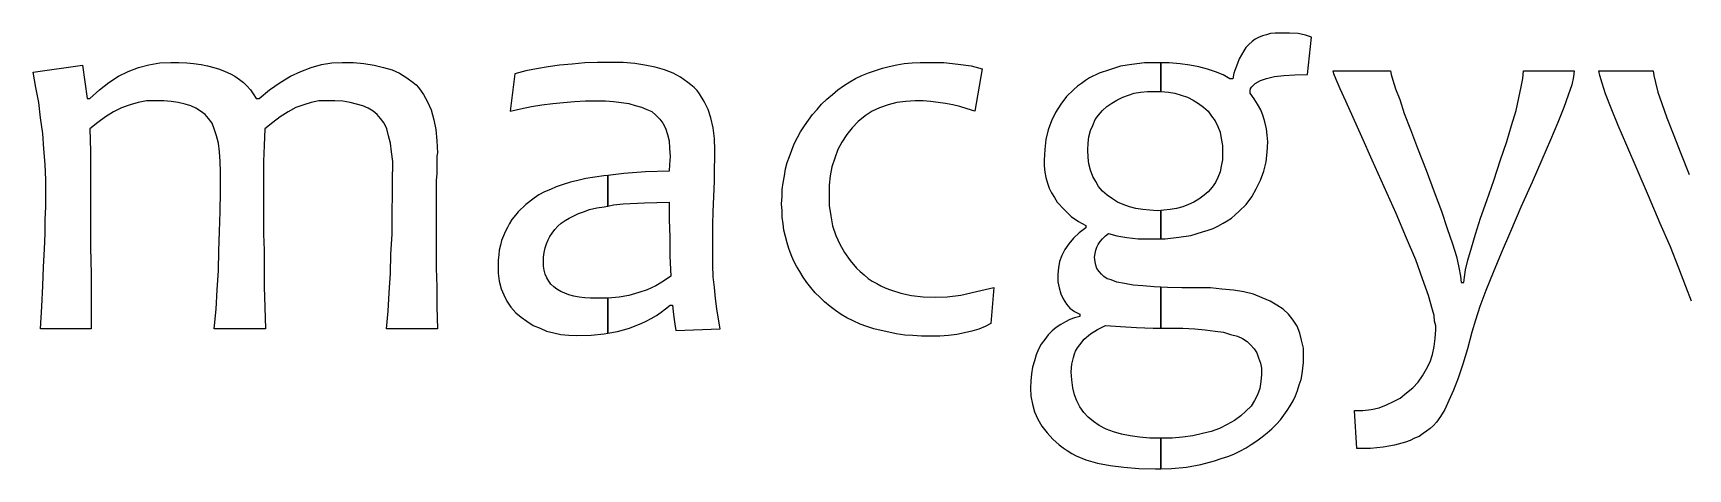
# Model space of a CAD drawing. Extents: x 0 to 100, y 0 to 29.2.
# Drawn here: x 41.91 to 59.94, y 0 to 4.76 of the extents above; entities that cross this region are included whole.
import ezdxf

# ---------------------------------------------------------------- set-up
doc = ezdxf.new("R2010")
doc.units = 0
doc.layers.get('0').update_dxf_attribs({"linetype": 'CONTINUOUS'})

msp = doc.modelspace()

# ---------------------------------------------------------------- linework, layer by layer
at = {"color": 7}
for points in [[(54.197208, 4.431437), (54.168786, 4.431437), (54.018926, 4.431437), (53.880949, 4.412833), (53.756409, 4.393713), (53.637553, 4.356506), (53.524899, 4.318782), (53.418444, 4.268656), (53.375036, 4.23765), (53.331113, 4.206644), (53.287187, 4.175122), (53.243779, 4.137915), (53.168846, 4.062467), (53.10632, 3.981335), (53.049993, 3.887801), (53.006067, 3.799951), (52.968861, 3.700215), (52.943538, 3.593762), (52.931137, 3.487308), (52.924935, 3.368969), (52.924935, 3.306441), (52.931137, 3.237711), (52.943538, 3.181384), (52.962659, 3.118856), (52.981262, 3.062528), (53.006067, 3.012402), (53.037589, 2.962276), (53.068596, 2.912667), (53.143526, 2.831018), (53.218456, 2.756087), (53.300106, 2.69976), (53.381238, 2.656352), (53.381238, 2.631029), (53.306308, 2.574702), (53.243779, 2.518375), (53.193654, 2.455846), (53.149728, 2.393319), (53.118721, 2.33079), (53.093916, 2.26206), (53.080997, 2.193331), (53.074798, 2.124601), (53.074798, 2.043469), (53.087714, 1.974738), (53.10632, 1.912212), (53.131125, 1.855884), (53.168846, 1.799557), (53.206055, 1.756147), (53.25618, 1.718425), (53.312507, 1.687419), (53.312507, 1.662096), (53.25618, 1.649695), (53.206055, 1.631092), (53.156445, 1.605769), (53.10632, 1.574765), (53.056192, 1.543758), (53.012269, 1.506034), (52.968861, 1.462108), (52.931137, 1.412498), (52.893928, 1.362373), (52.862406, 1.306046), (52.837601, 1.243517), (52.818998, 1.180988), (52.799877, 1.11226), (52.787476, 1.03733), (52.781274, 0.962397), (52.775072, 0.880749), (52.781274, 0.793416), (52.799877, 0.706082), (52.818998, 0.62495), (52.856204, 0.543302), (52.90013, 0.468372), (52.956457, 0.39344), (53.018986, 0.324712), (53.087714, 0.262183), (53.131125, 0.231176), (53.175048, 0.199654), (53.225176, 0.168647), (53.275301, 0.143326), (53.381238, 0.099919), (53.506296, 0.062195), (53.643755, 0.03739), (53.793615, 0.018269), (53.956397, 0.005868), (54.13778, 0.000182), (54.197208, 0.002251), (54.197208, 0.335562), (54.193591, 0.335562), (54.075253, 0.335562), (53.962596, 0.347966), (53.862346, 0.360367), (53.76881, 0.378972), (53.681477, 0.404293), (53.599829, 0.435299), (53.524899, 0.472505), (53.46237, 0.516431), (53.406559, 0.566557), (53.356433, 0.616682), (53.312507, 0.679211), (53.281503, 0.74174), (53.25618, 0.810468), (53.237577, 0.885401), (53.225176, 0.972734), (53.218974, 1.060584), (53.225176, 1.141716), (53.243779, 1.216646), (53.25618, 1.25437), (53.268584, 1.285377), (53.287702, 1.323098), (53.312507, 1.354105), (53.362635, 1.416634), (53.431363, 1.472961), (53.506296, 1.523086), (53.593627, 1.566496), (53.756409, 1.554093), (53.931074, 1.541692), (54.112459, 1.53549), (54.197208, 1.53549), (54.197208, 1.984041), (54.124863, 1.987142), (54.000321, 1.999545), (53.893868, 2.005744), (53.799817, 2.024347), (53.718685, 2.036751), (53.656156, 2.062072), (53.612748, 2.074475), (53.575024, 2.09928), (53.550219, 2.124601), (53.524899, 2.155607), (53.500094, 2.186614), (53.48769, 2.224335), (53.481491, 2.261544), (53.475289, 2.311669), (53.481491, 2.349393), (53.48769, 2.386602), (53.500094, 2.418124), (53.512495, 2.449128), (53.5373, 2.480134), (53.562623, 2.511657), (53.593627, 2.542663), (53.625149, 2.567984), (53.718685, 2.542663), (53.825137, 2.524061), (53.950195, 2.511657), (54.087654, 2.511657), (54.197208, 2.511657), (54.197208, 2.821199), (54.156385, 2.818099), (54.075253, 2.823783), (53.999805, 2.829984), (53.924875, 2.842387), (53.856144, 2.861507), (53.787416, 2.886312), (53.724887, 2.911116), (53.66856, 2.94884), (53.612748, 2.986047), (53.562623, 3.029972), (53.518697, 3.080098), (53.48769, 3.136425), (53.456168, 3.192236), (53.431363, 3.261482), (53.41276, 3.330212), (53.406559, 3.398942), (53.400357, 3.480074), (53.406559, 3.555004), (53.41276, 3.623734), (53.431363, 3.692464), (53.456168, 3.748791), (53.481491, 3.81132), (53.518697, 3.861446), (53.562623, 3.911572), (53.606547, 3.95498), (53.662358, 3.992704), (53.718685, 4.02371), (53.781214, 4.055232), (53.843743, 4.080037), (53.906269, 4.098641), (53.975, 4.11156), (54.04993, 4.117244), (54.124863, 4.117244), (54.197208, 4.117244), (54.197208, 4.431437), (54.197208, 4.431437), (54.197208, 4.117244), (54.200309, 4.117244), (54.28144, 4.11156), (54.350171, 4.098641), (54.418899, 4.080037), (54.48763, 4.055232), (54.550159, 4.02371), (54.606486, 3.986503), (54.662813, 3.948779), (54.712423, 3.904854), (54.750147, 3.848527), (54.787353, 3.798917), (54.818875, 3.736389), (54.84368, 3.67386), (54.856084, 3.604614), (54.869003, 3.529683), (54.869003, 3.448551), (54.869003, 3.37362), (54.856084, 3.304891), (54.84368, 3.242362), (54.818875, 3.179834), (54.793555, 3.124023), (54.756346, 3.073897), (54.712423, 3.023771), (54.669015, 2.986047), (54.612688, 2.942639), (54.556361, 2.911116), (54.500034, 2.886312), (54.437505, 2.861507), (54.368774, 2.842387), (54.300046, 2.829984), (54.231315, 2.823783), (54.197208, 2.821199), (54.197208, 2.511657), (54.243716, 2.511657), (54.394095, 2.53026), (54.525355, 2.548865), (54.65041, 2.586587), (54.712423, 2.605192), (54.76875, 2.624311), (54.818875, 2.649116), (54.875202, 2.680638), (54.919129, 2.705443), (54.968738, 2.73645), (55.006462, 2.774174), (55.050386, 2.811381), (55.125318, 2.886828), (55.187845, 2.96796), (55.237454, 3.055293), (55.28138, 3.149345), (55.319105, 3.24908), (55.343909, 3.349332), (55.35631, 3.455269), (55.362512, 3.567924), (55.35631, 3.642854), (55.350111, 3.711584), (55.331506, 3.786515), (55.312387, 3.849043), (55.287582, 3.917773), (55.249858, 3.980302), (55.212649, 4.036629), (55.168726, 4.099157), (55.168726, 4.123962), (55.174928, 4.149284), (55.187329, 4.167887), (55.20645, 4.186491), (55.225053, 4.205611), (55.28138, 4.236617), (55.350111, 4.261938), (55.437442, 4.280542), (55.537695, 4.292944), (55.656036, 4.299145), (55.79401, 4.30483), (55.837418, 4.711006), (55.774889, 4.73116), (55.693757, 4.75028), (55.599706, 4.755965), (55.493769, 4.755965), (55.443644, 4.755965), (55.393519, 4.75028), (55.350111, 4.737361), (55.306185, 4.724959), (55.262259, 4.706356), (55.225053, 4.687752), (55.193531, 4.66243), (55.156322, 4.631425), (55.1248, 4.599902), (55.099995, 4.562695), (55.07519, 4.51877), (55.04987, 4.474845), (55.031267, 4.425236), (55.012664, 4.37511), (54.993543, 4.318782), (54.981139, 4.256254), (54.950135, 4.256254), (54.874687, 4.300179), (54.793555, 4.331185), (54.706221, 4.362707), (54.612688, 4.387512), (54.512435, 4.406632), (54.405982, 4.419034), (54.287642, 4.431437), (54.197208, 4.431437)], [(48.055982, 4.435571), (47.918523, 4.429887), (47.781062, 4.416967), (47.643603, 4.404565), (47.518548, 4.385962), (47.39349, 4.367358), (47.275149, 4.342037), (47.156296, 4.311031), (47.106168, 3.904854), (47.218822, 3.929659), (47.337678, 3.95498), (47.449817, 3.973584), (47.568673, 3.985986), (47.687529, 3.998388), (47.806385, 4.010791), (47.925241, 4.016992), (48.043579, 4.016992), (48.143832, 4.016992), (48.231166, 4.010791), (48.318497, 3.998388), (48.400147, 3.985986), (48.468875, 3.967382), (48.537606, 3.948779), (48.593933, 3.923457), (48.649744, 3.898653), (48.693668, 3.860929), (48.737594, 3.817521), (48.768601, 3.773596), (48.800123, 3.717268), (48.818726, 3.648539), (48.837329, 3.579809), (48.843531, 3.498677), (48.849732, 3.410827), (48.843531, 3.323494), (48.837329, 3.248563), (48.581014, 3.242362), (48.34382, 3.223759), (48.170703, 3.203605), (48.170703, 2.868741), (48.231166, 2.88011), (48.337618, 2.892513), (48.568613, 2.904915), (48.837845, 2.911116), (48.837845, 2.72353), (48.844047, 2.529744), (48.844047, 2.323554), (48.85645, 2.104963), (48.775318, 2.049155), (48.693668, 1.999545), (48.600135, 1.955619), (48.5066, 1.924613), (48.400147, 1.89309), (48.293692, 1.874487), (48.175355, 1.862084), (48.170703, 1.862084), (48.170703, 1.480195), (48.275089, 1.498282), (48.406346, 1.536006), (48.468875, 1.560811), (48.531404, 1.586134), (48.587731, 1.610936), (48.643543, 1.642461), (48.69987, 1.673465), (48.749995, 1.711189), (48.800123, 1.748397), (48.850248, 1.786119), (48.875053, 1.786119), (48.881255, 1.717391), (48.887454, 1.654862), (48.899858, 1.579932), (48.912777, 1.511201), (49.393885, 1.529804), (49.374764, 1.635225), (49.356161, 1.747879), (49.343757, 1.860533), (49.331356, 1.979389), (49.318952, 2.097729), (49.312753, 2.222785), (49.312753, 2.354045), (49.312753, 2.485302), (49.312753, 2.560234), (49.312753, 2.666687), (49.318952, 2.804146), (49.325154, 2.973128), (49.331356, 3.141593), (49.331356, 3.279052), (49.337558, 3.391707), (49.337558, 3.47904), (49.331356, 3.604097), (49.318952, 3.722953), (49.293632, 3.829406), (49.262625, 3.922941), (49.218702, 4.010791), (49.168574, 4.091923), (49.143769, 4.129646), (49.112247, 4.160652), (49.075041, 4.191658), (49.043519, 4.21698), (48.962387, 4.273307), (48.881255, 4.316715), (48.787719, 4.354439), (48.687466, 4.385445), (48.574812, 4.404565), (48.462676, 4.423169), (48.337618, 4.435571), (48.206361, 4.435571), (48.055982, 4.435571)], [(52.375025, 1.979728), (52.343775, 1.585946), (52.281275, 1.554746), (52.212526, 1.523547), (52.137527, 1.504841), (52.056276, 1.486029), (51.975025, 1.467243), (51.881275, 1.454755), (51.787526, 1.448749), (51.687526, 1.448749), (51.587527, 1.448749), (51.493775, 1.454755), (51.406277, 1.460761), (51.312524, 1.473249), (51.231276, 1.491955), (51.150025, 1.510767), (51.068774, 1.529473), (50.993776, 1.554476), (50.918777, 1.57948), (50.843775, 1.616979), (50.775026, 1.648181), (50.712526, 1.685681), (50.650026, 1.72948), (50.593776, 1.773181), (50.531276, 1.823179), (50.481275, 1.87318), (50.431274, 1.923181), (50.381276, 1.979381), (50.337524, 2.035679), (50.300025, 2.09198), (50.262525, 2.15448), (50.225026, 2.210781), (50.193776, 2.273281), (50.168773, 2.33578), (50.14377, 2.40458), (50.125011, 2.46708), (50.106252, 2.535879), (50.087493, 2.604581), (50.081196, 2.673381), (50.068708, 2.74838), (50.068708, 2.817181), (50.062516, 2.892181), (50.068708, 2.97348), (50.068708, 3.048451), (50.081196, 3.123452), (50.093684, 3.198452), (50.106173, 3.273452), (50.124932, 3.342152), (50.149935, 3.410952), (50.174938, 3.479652), (50.199941, 3.548452), (50.23744, 3.617252), (50.26869, 3.679752), (50.312442, 3.742252), (50.356191, 3.804752), (50.399942, 3.867252), (50.44994, 3.923552), (50.499941, 3.979852), (50.556192, 4.036152), (50.618692, 4.086152), (50.674942, 4.136152), (50.737442, 4.179852), (50.806191, 4.223652), (50.868691, 4.261152), (50.93744, 4.292352), (51.012442, 4.323552), (51.087441, 4.348553), (51.162442, 4.373553), (51.237441, 4.392354), (51.318692, 4.411055), (51.39994, 4.423554), (51.48744, 4.429555), (51.574941, 4.435556), (51.662441, 4.435556), (51.831192, 4.435556), (51.987442, 4.416757), (52.131193, 4.398056), (52.249943, 4.366856), (52.168692, 3.904316), (52.087441, 3.929316), (52.006193, 3.954317), (51.931192, 3.973115), (51.849943, 3.985614), (51.768693, 3.998113), (51.687442, 4.010612), (51.606193, 4.016613), (51.518693, 4.016613), (51.418691, 4.010612), (51.318692, 3.998113), (51.224942, 3.973113), (51.131192, 3.941913), (51.049941, 3.904413), (50.97494, 3.854413), (50.899941, 3.791913), (50.831192, 3.723113), (50.774941, 3.648113), (50.718691, 3.566813), (50.674942, 3.485512), (50.643692, 3.391712), (50.612442, 3.297913), (50.593683, 3.197902), (50.581168, 3.097902), (50.581168, 2.991642), (50.581168, 2.872882), (50.599927, 2.760372), (50.618686, 2.654122), (50.656186, 2.547862), (50.699935, 2.454062), (50.749936, 2.360363), (50.812435, 2.272862), (50.881185, 2.191561), (50.918687, 2.154062), (50.962436, 2.116563), (51.006185, 2.07906), (51.049936, 2.047763), (51.099937, 2.02276), (51.143686, 1.997757), (51.199936, 1.972754), (51.249937, 1.954048), (51.362435, 1.916545), (51.481186, 1.891542), (51.606185, 1.879054), (51.743687, 1.873048), (51.868686, 1.879054), (52.018687, 1.897839), (52.187435, 1.935341)], [(58.70003, 4.342388), (58.693733, 4.279888), (58.674974, 4.192388), (58.637474, 4.079878), (58.587473, 3.942368), (58.524973, 3.779858), (58.443725, 3.592338), (58.349973, 3.373578), (58.243727, 3.129808), (58.118727, 2.854787), (58.006223, 2.592267), (57.906224, 2.354748), (57.818724, 2.142238), (57.737473, 1.948478), (57.674973, 1.773456), (57.624975, 1.623448), (57.587473, 1.492188), (57.537474, 1.310927), (57.487473, 1.142166), (57.437472, 0.992157), (57.387474, 0.860898), (57.337473, 0.748386), (57.293724, 0.648376), (57.243723, 0.573378), (57.199975, 0.510878), (57.168725, 0.473376), (57.131223, 0.442176), (57.093723, 0.410976), (57.056224, 0.385973), (57.012472, 0.354673), (56.962474, 0.335888), (56.912473, 0.310884), (56.862472, 0.292178), (56.743724, 0.260979), (56.618725, 0.235976), (56.481223, 0.223487), (56.331223, 0.223487), (56.30622, 0.636007), (56.39997, 0.636007), (56.48747, 0.648495), (56.57497, 0.667307), (56.656221, 0.698507), (56.73122, 0.736006), (56.806222, 0.773508), (56.874971, 0.829806), (56.94372, 0.886107), (56.999971, 0.948607), (57.049972, 1.017309), (57.09372, 1.092308), (57.13122, 1.167309), (57.156223, 1.248607), (57.174982, 1.336108), (57.18747, 1.423608), (57.193662, 1.517408), (57.193662, 1.561107), (57.181173, 1.611108), (57.174876, 1.673608), (57.156117, 1.736108), (57.112368, 1.892368), (57.049868, 2.073639), (56.974867, 2.279898), (56.874868, 2.51742), (56.762367, 2.786189), (56.631118, 3.079959), (56.499868, 3.367479), (56.387368, 3.623739), (56.293618, 3.836259), (56.212367, 4.011269), (56.149867, 4.148779), (56.106118, 4.248789), (56.081115, 4.311289), (56.074924, 4.342489), (56.700023, 4.342489), (56.706214, 4.304989), (56.724973, 4.242489), (56.756223, 4.148689), (56.799972, 4.029929), (56.849973, 3.879919), (56.918722, 3.704909), (56.993724, 3.498649), (57.087474, 3.261129), (57.174974, 3.023609), (57.256222, 2.811099), (57.318722, 2.623578), (57.374973, 2.454819), (57.418724, 2.317307), (57.443727, 2.198549), (57.462486, 2.104849), (57.468677, 2.036047), (57.500025, 2.036047), (57.506216, 2.092348), (57.518705, 2.173548), (57.543708, 2.279808), (57.581207, 2.411068), (57.624959, 2.561078), (57.681207, 2.73609), (57.749959, 2.929849), (57.824957, 3.148619), (57.899959, 3.373639), (57.968708, 3.573649), (58.018709, 3.748659), (58.068707, 3.911179), (58.099957, 4.048679), (58.12496, 4.167439), (58.143719, 4.261239), (58.150017, 4.342439)], [(48.170703, 1.480195), (48.170703, 1.862084), (48.056498, 1.862084), (47.981568, 1.862084), (47.919039, 1.86777), (47.85651, 1.873971), (47.800183, 1.886372), (47.743856, 1.898776), (47.69993, 1.917895), (47.656522, 1.936498), (47.612596, 1.961302), (47.581592, 1.986626), (47.55007, 2.01763), (47.525265, 2.048636), (47.506144, 2.08636), (47.487541, 2.124085), (47.475137, 2.167492), (47.468938, 2.211418), (47.468938, 2.261544), (47.468938, 2.311153), (47.475137, 2.361278), (47.487541, 2.411406), (47.499942, 2.454814), (47.519063, 2.498737), (47.537666, 2.536462), (47.562471, 2.57367), (47.593993, 2.611394), (47.625, 2.649116), (47.662724, 2.680122), (47.706132, 2.711129), (47.750058, 2.73645), (47.800183, 2.761254), (47.850309, 2.786059), (47.90612, 2.80518), (47.968649, 2.829984), (48.050297, 2.848588), (48.131428, 2.861507), (48.170703, 2.868741), (48.170703, 3.203605), (48.125227, 3.198437), (47.93144, 3.167431), (47.843591, 3.148828), (47.762459, 3.129707), (47.681327, 3.104903), (47.606397, 3.079581), (47.543868, 3.048576), (47.481339, 3.023771), (47.41881, 2.992248), (47.368685, 2.955041), (47.275149, 2.885795), (47.193502, 2.804663), (47.162495, 2.767456), (47.124773, 2.72353), (47.099966, 2.679606), (47.075164, 2.63568), (47.049841, 2.586071), (47.031238, 2.542147), (47.012635, 2.49202), (47.000231, 2.44241), (46.987312, 2.386083), (46.981113, 2.335958), (46.974911, 2.279631), (46.974911, 2.223303), (46.974911, 2.13597), (46.987312, 2.04812), (47.006433, 1.966988), (47.03744, 1.898257), (47.068962, 1.829529), (47.11237, 1.767), (47.168697, 1.704471), (47.225024, 1.654346), (47.287553, 1.610936), (47.356284, 1.567012), (47.431214, 1.536006), (47.499942, 1.504483), (47.581074, 1.485881), (47.656522, 1.466759), (47.743856, 1.461076), (47.824988, 1.454874), (47.987768, 1.461076), (48.131428, 1.473477), (48.170703, 1.480195)], [(54.197208, 1.984041), (54.197208, 1.53549), (54.300046, 1.53549), (54.437505, 1.53549), (54.568762, 1.529804), (54.681416, 1.516887), (54.787353, 1.504483), (54.881404, 1.492082), (54.956334, 1.467278), (55.031267, 1.448672), (55.087594, 1.423352), (55.137719, 1.392345), (55.174928, 1.354623), (55.212649, 1.311213), (55.243656, 1.26729), (55.262777, 1.210963), (55.28138, 1.154635), (55.293784, 1.098306), (55.293784, 1.029577), (55.287582, 0.954129), (55.275178, 0.879199), (55.249858, 0.810468), (55.218851, 0.747942), (55.181127, 0.685413), (55.1248, 0.629086), (55.068991, 0.578958), (55.00026, 0.529348), (54.918613, 0.485425), (54.837481, 0.441499), (54.743945, 0.410495), (54.649894, 0.385172), (54.543957, 0.360367), (54.431303, 0.347966), (54.318649, 0.335562), (54.197208, 0.335562), (54.197208, 0.002251), (54.312447, 0.005868), (54.475227, 0.018269), (54.631291, 0.049791), (54.781154, 0.086999), (54.856084, 0.11232), (54.92533, 0.137125), (54.994059, 0.162448), (55.056588, 0.193452), (55.125318, 0.23066), (55.181127, 0.268384), (55.243656, 0.306106), (55.299983, 0.349516), (55.35631, 0.39344), (55.406438, 0.437366), (55.456563, 0.486975), (55.499971, 0.537101), (55.537695, 0.587226), (55.574904, 0.637354), (55.606426, 0.686963), (55.63743, 0.74329), (55.662753, 0.799618), (55.687558, 0.855945), (55.706161, 0.918474), (55.72528, 0.974801), (55.737683, 1.03733), (55.743885, 1.099856), (55.750084, 1.162385), (55.750084, 1.231116), (55.750084, 1.318965), (55.731481, 1.406299), (55.712363, 1.481229), (55.681356, 1.556159), (55.63743, 1.62489), (55.587821, 1.687419), (55.531493, 1.743746), (55.462765, 1.78767), (55.387317, 1.83108), (55.299983, 1.868801), (55.20645, 1.906526), (55.099995, 1.93133), (54.987341, 1.949936), (54.862801, 1.962337), (54.737743, 1.975257), (54.593567, 1.975257), (54.425101, 1.975257), (54.269039, 1.98094), (54.197208, 1.984041)]]:
    msp.add_lwpolyline(points, close=True, dxfattribs=at)
for points in [[(45.825024, 3.242318), (45.825024, 3.354828), (45.812509, 3.461078), (45.800021, 3.554878), (45.781262, 3.636078), (45.762503, 3.711078), (45.731253, 3.773578), (45.693751, 3.823578), (45.656251, 3.867278), (45.612502, 3.904778), (45.556252, 3.936078), (45.500002, 3.961079), (45.431252, 3.979877), (45.3625, 3.998578), (45.281252, 4.011079), (45.193752, 4.01708), (45.100002, 4.01708), (45.018751, 4.01708), (44.9375, 3.998282), (44.856252, 3.973281), (44.768751, 3.942081), (44.687501, 3.898281), (44.6, 3.842081), (44.518752, 3.779581), (44.431252, 3.710781), (44.424955, 3.529521), (44.418763, 3.354511), (44.418763, 3.173241), (44.418763, 3.004481), (44.418763, 2.873221), (44.418763, 2.72321), (44.418763, 2.5607), (44.424955, 2.385691), (44.424955, 2.191921), (44.424955, 1.98566), (44.431252, 1.766889), (44.437443, 1.529381), (43.881191, 1.529381), (43.89995, 1.741889), (43.912438, 1.95441), (43.924926, 2.166921), (43.931224, 2.379439), (43.937415, 2.59195), (43.943606, 2.810721), (43.949903, 3.023231), (43.949903, 3.242001), (43.943606, 3.354511), (43.937415, 3.460761), (43.924926, 3.554561), (43.906167, 3.635761), (43.881164, 3.710761), (43.856161, 3.773261), (43.818659, 3.823261), (43.78116, 3.866961), (43.731159, 3.904461), (43.681161, 3.935761), (43.62491, 3.960762), (43.56241, 3.97956), (43.487409, 3.998261), (43.41241, 4.01076), (43.331159, 4.016761), (43.23746, 4.016761), (43.14371, 4.016761), (43.04996, 3.997959), (42.96246, 3.972959), (42.86871, 3.941759), (42.781209, 3.897959), (42.693709, 3.841759), (42.612458, 3.779259), (42.52496, 3.710459), (42.531152, 3.466689), (42.531152, 3.222928), (42.531152, 2.960408), (42.531152, 2.691637), (42.531152, 2.416619), (42.537343, 2.129098), (42.537343, 1.835326), (42.537343, 1.529058), (41.987444, 1.529058), (41.999932, 1.773459), (42.01242, 1.998479), (42.018611, 2.204748), (42.0311, 2.398508), (42.037291, 2.567267), (42.037291, 2.723527), (42.043588, 2.861038), (42.043588, 2.986048), (42.043588, 3.154808), (42.037291, 3.323568), (42.024803, 3.492338), (42.012314, 3.661099), (41.987311, 3.829859), (41.968552, 3.998619), (41.937302, 4.161129), (41.906052, 4.329889), (42.443553, 4.404889), (42.493552, 4.042359), (42.524802, 4.042359), (42.63105, 4.136159), (42.731052, 4.217459), (42.837304, 4.286159), (42.94355, 4.336159), (43.056053, 4.379859), (43.168551, 4.411059), (43.287302, 4.429858), (43.406052, 4.435858), (43.493552, 4.435858), (43.581053, 4.429858), (43.656052, 4.423857), (43.737302, 4.411358), (43.806052, 4.398857), (43.874804, 4.380055), (43.937304, 4.361354), (43.999804, 4.336354), (44.056051, 4.311354), (44.106052, 4.286353), (44.156053, 4.248853), (44.199802, 4.217653), (44.237301, 4.180153), (44.274803, 4.136453), (44.306053, 4.092653), (44.337303, 4.042653), (44.368553, 4.042653), (44.481051, 4.136453), (44.599802, 4.217753), (44.712303, 4.286453), (44.824801, 4.336453), (44.937302, 4.380153), (45.049802, 4.411353), (45.162301, 4.430152), (45.274804, 4.436153), (45.399804, 4.436153), (45.512302, 4.423654), (45.624803, 4.404852), (45.724802, 4.379852), (45.818552, 4.354852), (45.899803, 4.317352), (45.981054, 4.267351), (46.049803, 4.217352), (46.081053, 4.192351), (46.106056, 4.161051), (46.137306, 4.123551), (46.162309, 4.086051), (46.206058, 4.004751), (46.243557, 3.917251), (46.274807, 3.811001), (46.293566, 3.704741), (46.306055, 3.579731), (46.312246, 3.448471), (46.306055, 3.410971), (46.306055, 3.36097), (46.306055, 3.298471), (46.306055, 3.22347), (46.299758, 3.14847), (46.299758, 3.08597), (46.299758, 3.03597), (46.299758, 3.00477), (46.299758, 2.87351), (46.299758, 2.723501), (46.299758, 2.560991), (46.299758, 2.38598), (46.299758, 2.19221), (46.306055, 1.985951), (46.306055, 1.76718), (46.312246, 1.529669), (45.755994, 1.529669), (45.774753, 1.723429), (45.787241, 1.923451), (45.79973, 2.135959), (45.806027, 2.34222), (45.818515, 2.560991), (45.818515, 2.78601), (45.824812, 3.01102), (45.824868, 3.24231)], [(59.981298, 1.829638), (59.918798, 1.992148), (59.843797, 2.192157), (59.750047, 2.423426), (59.637546, 2.679696), (59.512547, 2.979717), (59.387547, 3.267238), (59.275049, 3.529758), (59.181299, 3.748518), (59.106297, 3.936038), (59.043798, 4.092298), (59.006298, 4.211058), (58.981295, 4.292358), (58.968807, 4.342358), (59.562555, 4.342358), (59.568747, 4.292358), (59.587506, 4.217358), (59.612509, 4.111098), (59.656258, 3.986088), (59.712508, 3.829828), (59.78126, 3.654818), (59.862508, 3.442298), (59.956258, 3.211028)]]:
    msp.add_lwpolyline(points, dxfattribs=at)

doc.saveas('drawing.dxf')
